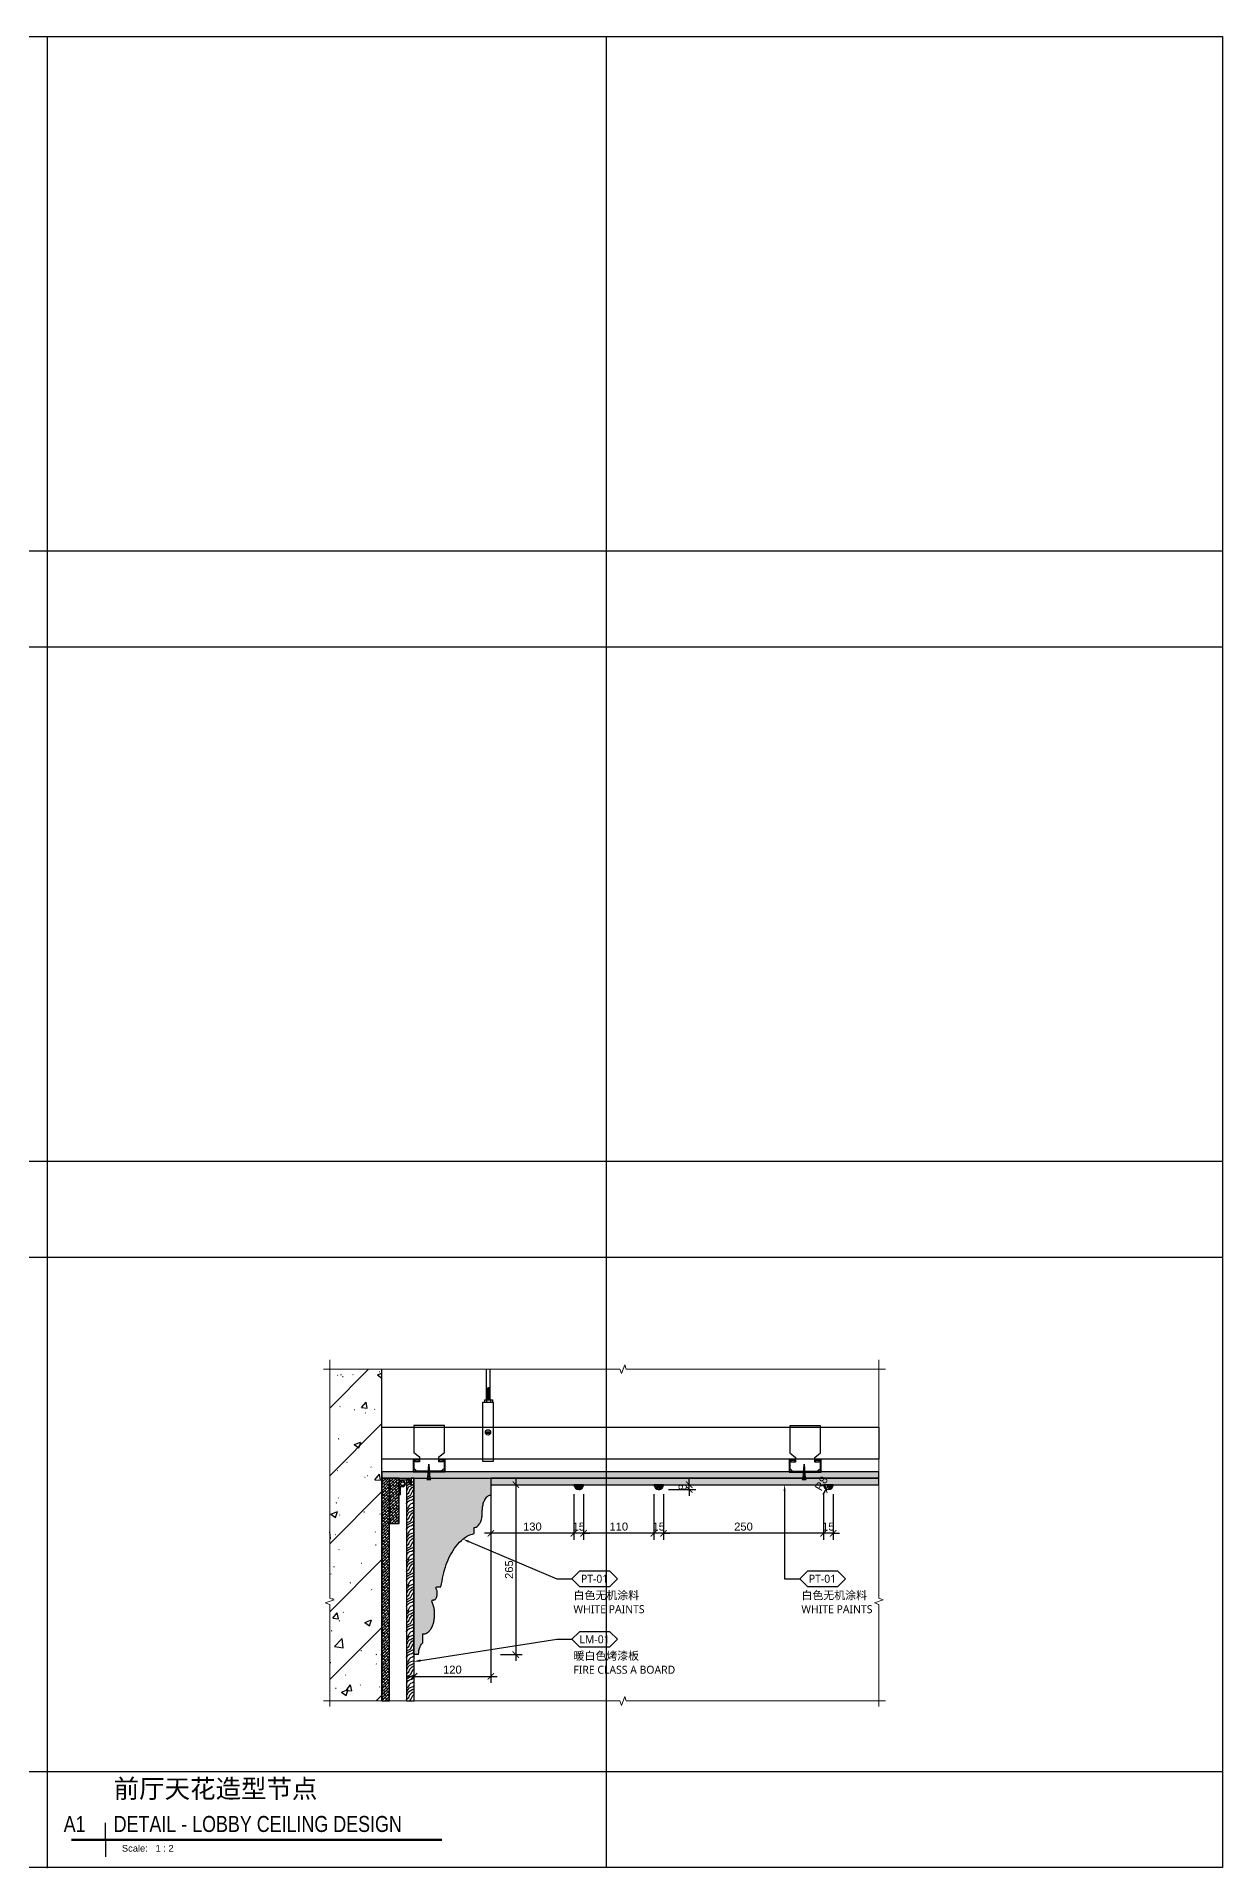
# Model space of a CAD drawing. Header units: millimetres. Extents: x 6321 to 120763, y -355 to 15211.
# Drawn here: x 41879 to 43732, y 8085 to 10945 of the extents above; entities that cross this region are included whole.
import ezdxf
from ezdxf import colors
from ezdxf.entities.mleader import LeaderData, LeaderLine
from ezdxf.enums import TextEntityAlignment as Align
from ezdxf.math import Vec2, Vec3

# ---------------------------------------------------------------- set-up
doc = ezdxf.new("R2010")
doc.units = ezdxf.units.MM
for name, color, linetype in [('0 @ 5', 7, 'Continuous'), ('DE-MT', 2, 'Continuous'), ('G-ANNO-SYMB', 7, 'Continuous'), ('G-ANNO-TITL', 7, 'Continuous'), ('I-DETL-LW01', 1, 'Continuous'), ('I-DETL-LW02', 2, 'Continuous'), ('I-DETL-LW08', 8, 'Continuous'), ('I-DETL-LW251', 251, 'Continuous'), ('PE-尺寸标注', 44, 'Continuous'), ('WALL TYPE$0$G-ANNO-NOTE-CH', 7, 'Continuous'), ('WALL TYPE$0$I-SECT-LW03', 3, 'Continuous'), ('WALL TYPE$0$SUSP', 9, 'Continuous')]:
    doc.layers.add(name, color=color, linetype=linetype)
for name, color, linetype, lineweight in [('_ACM-A-ANNO-DIMS', 2, 'Continuous', 13), ('Thick Line', 7, 'Continuous', 50), ('视图标题', 90, 'Continuous', 25)]:
    doc.layers.add(name, color=color, linetype=linetype, lineweight=lineweight)
doc.styles.add('Aecom chinese title', font='simhei.ttf', dxfattribs={"width": 0.8})
doc.styles.add('Arial', font='ARIALUNI.ttf')
doc.styles.add('Arial_4', font='arial.ttf', dxfattribs={"height": 2.5})
doc.styles.add('WALL TYPE$0$Aecom Chinese', font='Microsoft YaHei.ttf')
doc.dimstyles.new('WALL TYPE$0$Aec-Arch-M-5', dxfattribs={"dimscale": 5, "dimtxt": 2.5, "dimasz": 2, "dimexe": 2, "dimexo": 3, "dimgap": 0.8, "dimtad": 1, "dimdec": 0, "dimrnd": 1, "dimzin": 3, "dimdsep": 46, "dimtxsty": 'Arial', "dimblk": 'WALL TYPE$0$_ArchTick', "dimcen": 2.5, "dimdle": 2, "dimclrt": 256, "dimazin": 2, "dimtfac": 0.75, "dimtdec": 0, "dimtix": 1, "dimtmove": 2, "dimatfit": 2, "dimfxl": 5, "dimtolj": 1, "dimtzin": 0, "dimarcsym": 0})
pattern_1 = [(217.5, (6362.1676, -2290.8238), (0.08000156, -2.44706619), [0, -1.9304, 0, -2.159, 0, -2.06375]), (187.5, (6362.1676, -2290.8238), (-2.24761642, -3.5841255), [0, -1.0414, 0, -1.7399, 0, -0.66675]), (147.5, (6363.7297, -2290.8238), (-3.95496185, -0.00718592), [0, -0.635, 0, -2.286, 0, -2.9845]), (137.5, (6363.7297, -2290.8238), (-3.81778226, -1.11464662), [0, -0.3175, 0, -1.4986, 0, -1.7145])]

# ---------------------------------------------------------------- blocks, each defined once
blk = doc.blocks.new('WALL TYPE$0$T4')
at = {"ltscale": 3}
h = blk.add_hatch(dxfattribs=at)
h.set_pattern_fill('ANSI31', color=256, scale=19.999872, style=0)
h.set_pattern_definition([(45, (-55928.5647, -42382.0208), (-1.76775564, 1.76775564), [])])
h.paths.add_polyline_path([(0, 25), (-1.3, 5), (1.3, 5)])
for p, q in [((-1.5, 2), (-3, 0)), ((-1.5, 2), (0, 25)), ((-1.5, 2), (1.5, 2)), ((-1.3, 5), (1.3, 5)), ((0, 25), (1.5, 2)), ((1.5, 2), (3, 0))]:
    blk.add_line(p, q, dxfattribs=at)
blk.add_lwpolyline([(-3, 0), (3, 0)], dxfattribs=at)
blk = doc.blocks.new('WALL TYPE$0$garege')
at = {"elevation": 0}
for points in [[(4441.1, 1913.4), (4441.1, 1926.4), (4439.1, 1926.4), (4439.1, 1923.4), (4432.4, 1923.4), (4432.4, 1930.9), (4441.1, 1938), (4441.1, 1980), (4393.5, 1980), (4393.5, 1938), (4402.1, 1930.9), (4402.1, 1923.4), (4395.5, 1923.4), (4395.5, 1926.4), (4393.5, 1926.4), (4393.5, 1913.4), (4398.2, 1908.8), (4435.8, 1908.8)], [(4433.9, 1925.2), (4433.9, 1926.4), (4441.1, 1926.4), (4441.1, 1908.8), (4393.5, 1908.8), (4393.5, 1926.4), (4400.7, 1926.4), (4400.7, 1925.2), (4401.9, 1925.2), (4401.9, 1927.6), (4392.3, 1927.6), (4392.3, 1907.6), (4442.3, 1907.6), (4442.3, 1927.6), (4432.7, 1927.6), (4432.7, 1925.2)]]:
    blk.add_lwpolyline(points, close=True, dxfattribs=at)
blk = doc.blocks.new('K_06')
at = {"layer": 'Defpoints', "color": 251}
for p, q in [((-873.8, 0), (-873.8, -2860)), ((0, 0), (0, -2860)), ((873.8, 0), (873.8, -2860)), ((-1836.5, -803.3), (1836.5, -803.3)), ((-1836.5, -953.3), (1836.5, -953.3)), ((-1836.5, -1756.7), (1836.5, -1756.7)), ((-1836.5, -1906.7), (1836.5, -1906.7)), ((-1836.5, -2710), (1836.5, -2710))]:
    blk.add_line(p, q, dxfattribs=at)
at = {"layer": 'Defpoints', "color": 1}
blk.add_lwpolyline([(1836.5, -2860), (-1836.5, -2860), (-1836.5, 0), (1836.5, 0)], close=True, dxfattribs=at)
blk = doc.blocks.new('视口 - No Ref  Number-1111583-交互展示区立面图2 DIGITAL CORRIDOR ELEVATION 2')
at = {"layer": 'Thick Line'}
blk.add_line((0, 0), (-12.7, 0), dxfattribs=at)
at = {"layer": '视图标题'}
for q in [(0, 6.35), (0, -6.35)]:
    blk.add_line((0, 0), q, dxfattribs=at)
blk = doc.blocks.new('A$C0FD827E6')
at = {"color": 0, "linetype": 'ByBlock', "lineweight": -2}
blk.add_point((-3.13, -10.74), dxfattribs=at)
at = {"layer": '视图标题', "color": 7, "lineweight": 50}
blk.add_line((18.75, -0.39), (144.93, -0.39), dxfattribs=at)
at = {"layer": '视图标题'}
blk.add_blockref('视口 - No Ref  Number-1111583-交互展示区立面图2 DIGITAL CORRIDOR ELEVATION 2', (18.75, -0.39), dxfattribs=at)
at = {"layer": 'G-ANNO-SYMB', "width": 0.8}
for tag, p, height, style in [('TITLE1', (21.88, 19.23), 7, 'Aecom chinese title'), ('TITLE2', (21.88, 10.35), 6, 'Arial'), ('DN', (3.13, 2.54), 6, 'Arial'), ('TITLE3', (21.88, 2.54), 6, 'Arial')]:
    blk.add_attdef(tag, p, '', height=height, dxfattribs=dict(at, style=style))
at = {"layer": '视图标题', "color": 7, "lineweight": 5, "insert": (24.94, -2.32), "char_height": 2.5, "width": 25.8945, "attachment_point": 1, "style": 'Arial_4'}
blk.add_mtext('Scale:   1 : 2', dxfattribs=at)
blk = doc.blocks.new('WALL TYPE$0$_ArchTick')
at = {"color": 0, "linetype": 'ByBlock', "const_width": 0.15}
blk.add_lwpolyline([(-0.5, -0.5), (0.5, 0.5)], dxfattribs=at)
blk = doc.blocks.new('*D167')
at = {"layer": 'DE-MT', "color": 0, "lineweight": -2, "transparency": 16777216}
for p, q in [((43108.4, 8667.6), (43108.4, 8596.7)), ((43123.4, 8667.6), (43123.4, 8596.7)), ((43108.4, 8606.7), (43098.4, 8606.7)), ((43123.4, 8606.7), (43108.4, 8606.7)), ((43123.4, 8606.7), (43133.4, 8606.7))]:
    blk.add_line(p, q, dxfattribs=at)
at = {"layer": 'Defpoints', "color": 0, "transparency": 16777216}
for p in [(43108.4, 8682.6), (43123.4, 8682.6), (43108.4, 8606.7)]:
    blk.add_point(p, dxfattribs=at)
at = {"layer": 'DE-MT', "color": 0, "lineweight": -2, "transparency": 16777216, "xscale": 10, "yscale": 10, "zscale": 10}
blk.add_blockref('WALL TYPE$0$_ArchTick', (43108.4, 8606.7), dxfattribs=at)
at = {"layer": 'DE-MT', "color": 0, "lineweight": -2, "transparency": 16777216, "xscale": 10, "yscale": 10, "zscale": 10, "rotation": 180}
blk.add_blockref('WALL TYPE$0$_ArchTick', (43123.4, 8606.7), dxfattribs=at)
at = {"layer": 'DE-MT', "transparency": 16777216, "insert": (43115.9, 8617.1), "char_height": 12.5, "attachment_point": 5, "style": 'Arial'}
blk.add_mtext('\\A1;15', dxfattribs=at)
blk = doc.blocks.new('*D172')
at = {"layer": 'DE-MT', "color": 0, "lineweight": -2, "transparency": 16777216}
for p, q in [((42858.3, 8667.6), (42858.3, 8596.7)), ((43108.4, 8667.6), (43108.4, 8596.7)), ((43118.4, 8606.7), (42848.3, 8606.7))]:
    blk.add_line(p, q, dxfattribs=at)
at = {"layer": 'Defpoints', "color": 0, "transparency": 16777216}
for p in [(42858.3, 8682.6), (43108.4, 8682.6), (42858.3, 8606.7)]:
    blk.add_point(p, dxfattribs=at)
at = {"layer": 'DE-MT', "color": 0, "lineweight": -2, "transparency": 16777216, "xscale": 10, "yscale": 10, "zscale": 10, "rotation": 180}
blk.add_blockref('WALL TYPE$0$_ArchTick', (42858.3, 8606.7), dxfattribs=at)
at = {"layer": 'DE-MT', "color": 0, "lineweight": -2, "transparency": 16777216, "xscale": 10, "yscale": 10, "zscale": 10}
blk.add_blockref('WALL TYPE$0$_ArchTick', (43108.4, 8606.7), dxfattribs=at)
at = {"layer": 'DE-MT', "transparency": 16777216, "insert": (42983.3, 8617.1), "char_height": 12.5, "attachment_point": 5, "style": 'Arial'}
blk.add_mtext('\\A1;250', dxfattribs=at)
blk = doc.blocks.new('*D171')
at = {"layer": 'DE-MT', "color": 0, "lineweight": -2, "transparency": 16777216}
for p, q in [((42843.4, 8667.6), (42843.4, 8596.7)), ((42858.3, 8667.6), (42858.3, 8596.7)), ((42843.4, 8606.7), (42833.4, 8606.7)), ((42858.3, 8606.7), (42843.4, 8606.7)), ((42858.3, 8606.7), (42868.3, 8606.7))]:
    blk.add_line(p, q, dxfattribs=at)
at = {"layer": 'Defpoints', "color": 0, "transparency": 16777216}
for p in [(42843.4, 8682.6), (42858.3, 8682.6), (42843.4, 8606.7)]:
    blk.add_point(p, dxfattribs=at)
at = {"layer": 'DE-MT', "color": 0, "lineweight": -2, "transparency": 16777216, "xscale": 10, "yscale": 10, "zscale": 10}
blk.add_blockref('WALL TYPE$0$_ArchTick', (42843.4, 8606.7), dxfattribs=at)
at = {"layer": 'DE-MT', "color": 0, "lineweight": -2, "transparency": 16777216, "xscale": 10, "yscale": 10, "zscale": 10, "rotation": 180}
blk.add_blockref('WALL TYPE$0$_ArchTick', (42858.3, 8606.7), dxfattribs=at)
at = {"layer": 'DE-MT', "transparency": 16777216, "insert": (42850.8, 8617.1), "char_height": 12.5, "attachment_point": 5, "style": 'Arial'}
blk.add_mtext('\\A1;15', dxfattribs=at)
blk = doc.blocks.new('*D170')
at = {"layer": 'DE-MT', "color": 0, "lineweight": -2, "transparency": 16777216}
for p, q in [((42733.4, 8667.6), (42733.4, 8596.7)), ((42843.4, 8667.6), (42843.4, 8596.7)), ((42853.4, 8606.7), (42723.4, 8606.7))]:
    blk.add_line(p, q, dxfattribs=at)
at = {"layer": 'Defpoints', "color": 0, "transparency": 16777216}
for p in [(42733.4, 8682.6), (42843.4, 8682.6), (42733.4, 8606.7)]:
    blk.add_point(p, dxfattribs=at)
at = {"layer": 'DE-MT', "color": 0, "lineweight": -2, "transparency": 16777216, "xscale": 10, "yscale": 10, "zscale": 10, "rotation": 180}
blk.add_blockref('WALL TYPE$0$_ArchTick', (42733.4, 8606.7), dxfattribs=at)
at = {"layer": 'DE-MT', "color": 0, "lineweight": -2, "transparency": 16777216, "xscale": 10, "yscale": 10, "zscale": 10}
blk.add_blockref('WALL TYPE$0$_ArchTick', (42843.4, 8606.7), dxfattribs=at)
at = {"layer": 'DE-MT', "transparency": 16777216, "insert": (42788.4, 8617.1), "char_height": 12.5, "attachment_point": 5, "style": 'Arial'}
blk.add_mtext('\\A1;110', dxfattribs=at)
blk = doc.blocks.new('*D169')
at = {"layer": 'DE-MT', "color": 0, "lineweight": -2, "transparency": 16777216}
for p, q in [((42718.4, 8667.6), (42718.4, 8596.7)), ((42733.4, 8667.6), (42733.4, 8596.7)), ((42718.4, 8606.7), (42708.4, 8606.7)), ((42733.4, 8606.7), (42718.4, 8606.7)), ((42733.4, 8606.7), (42743.4, 8606.7))]:
    blk.add_line(p, q, dxfattribs=at)
at = {"layer": 'Defpoints', "color": 0, "transparency": 16777216}
for p in [(42718.4, 8682.6), (42733.4, 8682.6), (42718.4, 8606.7)]:
    blk.add_point(p, dxfattribs=at)
at = {"layer": 'DE-MT', "color": 0, "lineweight": -2, "transparency": 16777216, "xscale": 10, "yscale": 10, "zscale": 10}
blk.add_blockref('WALL TYPE$0$_ArchTick', (42718.4, 8606.7), dxfattribs=at)
at = {"layer": 'DE-MT', "color": 0, "lineweight": -2, "transparency": 16777216, "xscale": 10, "yscale": 10, "zscale": 10, "rotation": 180}
blk.add_blockref('WALL TYPE$0$_ArchTick', (42733.4, 8606.7), dxfattribs=at)
at = {"layer": 'DE-MT', "transparency": 16777216, "insert": (42725.9, 8617.1), "char_height": 12.5, "attachment_point": 5, "style": 'Arial'}
blk.add_mtext('\\A1;15', dxfattribs=at)
blk = doc.blocks.new('*D168')
at = {"layer": 'DE-MT', "color": 0, "lineweight": -2, "transparency": 16777216}
for p, q in [((42588.4, 8667.6), (42588.4, 8596.7)), ((42718.4, 8667.6), (42718.4, 8596.7)), ((42728.4, 8606.7), (42578.4, 8606.7))]:
    blk.add_line(p, q, dxfattribs=at)
at = {"layer": 'Defpoints', "color": 0, "transparency": 16777216}
for p in [(42588.4, 8682.6), (42718.4, 8682.6), (42588.4, 8606.7)]:
    blk.add_point(p, dxfattribs=at)
at = {"layer": 'DE-MT', "color": 0, "lineweight": -2, "transparency": 16777216, "xscale": 10, "yscale": 10, "zscale": 10, "rotation": 180}
blk.add_blockref('WALL TYPE$0$_ArchTick', (42588.4, 8606.7), dxfattribs=at)
at = {"layer": 'DE-MT', "color": 0, "lineweight": -2, "transparency": 16777216, "xscale": 10, "yscale": 10, "zscale": 10}
blk.add_blockref('WALL TYPE$0$_ArchTick', (42718.4, 8606.7), dxfattribs=at)
at = {"layer": 'DE-MT', "transparency": 16777216, "insert": (42653.4, 8617.1), "char_height": 12.5, "attachment_point": 5, "style": 'Arial'}
blk.add_mtext('\\A1;130', dxfattribs=at)
blk = doc.blocks.new('*D165')
at = {"layer": 'DE-MT', "color": 0, "lineweight": -2, "transparency": 16777216}
for p, q in [((42603.4, 8682.6), (42637.5, 8682.6)), ((42627.5, 8692.6), (42627.5, 8407.2)), ((42603.4, 8417.2), (42637.5, 8417.2))]:
    blk.add_line(p, q, dxfattribs=at)
at = {"layer": 'Defpoints', "color": 0, "transparency": 16777216}
for p in [(42588.4, 8682.6), (42588.4, 8417.2), (42627.5, 8417.2)]:
    blk.add_point(p, dxfattribs=at)
at = {"layer": 'DE-MT', "color": 0, "lineweight": -2, "transparency": 16777216, "xscale": 10, "yscale": 10, "zscale": 10}
for p, rotation in [((42627.5, 8682.6), 90), ((42627.5, 8417.2), 270)]:
    blk.add_blockref('WALL TYPE$0$_ArchTick', p, dxfattribs=dict(at, rotation=rotation))
at = {"layer": 'DE-MT', "transparency": 16777216, "insert": (42617.1, 8549.9), "char_height": 12.5, "attachment_point": 5, "rotation": 90, "style": 'Arial'}
blk.add_mtext('\\A1;265', dxfattribs=at)
blk = doc.blocks.new('*D164')
at = {"layer": 'DE-MT', "color": 0, "lineweight": -2, "transparency": 16777216}
for p, q in [((42588.4, 8651.4), (42588.4, 8373.2)), ((42458.4, 8383.2), (42598.4, 8383.2)), ((42468.4, 8402.2), (42468.4, 8373.2))]:
    blk.add_line(p, q, dxfattribs=at)
at = {"layer": 'Defpoints', "color": 0, "transparency": 16777216}
for p in [(42588.4, 8666.4), (42468.4, 8417.2), (42588.4, 8383.2)]:
    blk.add_point(p, dxfattribs=at)
at = {"layer": 'DE-MT', "color": 0, "lineweight": -2, "transparency": 16777216, "xscale": 10, "yscale": 10, "zscale": 10, "rotation": 180}
blk.add_blockref('WALL TYPE$0$_ArchTick', (42468.4, 8383.2), dxfattribs=at)
at = {"layer": 'DE-MT', "color": 0, "lineweight": -2, "transparency": 16777216, "xscale": 10, "yscale": 10, "zscale": 10}
blk.add_blockref('WALL TYPE$0$_ArchTick', (42588.4, 8383.2), dxfattribs=at)
at = {"layer": 'DE-MT', "transparency": 16777216, "insert": (42528.4, 8393.6), "char_height": 12.5, "attachment_point": 5, "style": 'Arial'}
blk.add_mtext('\\A1;120', dxfattribs=at)
blk = doc.blocks.new('*D166')
at = {"layer": 'DE-MT', "color": 0, "lineweight": -2, "transparency": 16777216}
for p, q in [((42865.9, 8682.6), (42908.6, 8682.6)), ((42865.9, 8675.1), (42908.6, 8675.1)), ((42898.6, 8682.6), (42898.6, 8692.6)), ((42898.6, 8675.1), (42898.6, 8682.6)), ((42898.6, 8675.1), (42898.6, 8665.1))]:
    blk.add_line(p, q, dxfattribs=at)
at = {"layer": 'Defpoints', "color": 0, "transparency": 16777216}
for p in [(42850.9, 8682.6), (42850.9, 8675.1), (42898.6, 8682.6)]:
    blk.add_point(p, dxfattribs=at)
at = {"layer": 'DE-MT', "color": 0, "lineweight": -2, "transparency": 16777216, "xscale": 10, "yscale": 10, "zscale": 10}
for p, rotation in [((42898.6, 8682.6), 270), ((42898.6, 8675.1), 90)]:
    blk.add_blockref('WALL TYPE$0$_ArchTick', p, dxfattribs=dict(at, rotation=rotation))
at = {"layer": 'DE-MT', "transparency": 16777216, "insert": (42888.2, 8678.8), "char_height": 12.5, "attachment_point": 5, "rotation": 90, "style": 'Arial'}
blk.add_mtext('\\A1;8', dxfattribs=at)
blk = doc.blocks.new('*D173')
at = {"layer": 'DE-MT', "color": 0, "lineweight": -2, "transparency": 16777216}
for p, q in [((43112.2, 8676.1), (43107.2, 8667.4)), ((43115.9, 8682.6), (43112.2, 8676.1))]:
    blk.add_line(p, q, dxfattribs=at)
at = {"layer": 'Defpoints', "color": 0, "transparency": 16777216}
for p in [(43112.2, 8676.1), (43115.9, 8682.6)]:
    blk.add_point(p, dxfattribs=at)
at = {"layer": 'DE-MT', "color": 0, "lineweight": -2, "transparency": 16777216, "xscale": 10, "yscale": 10, "zscale": 10, "rotation": 60.30926181686704}
blk.add_blockref('WALL TYPE$0$_ArchTick', (43112.2, 8676.1), dxfattribs=at)
at = {"layer": 'DE-MT', "transparency": 16777216, "insert": (43105, 8684.5), "char_height": 12.5, "attachment_point": 5, "rotation": 60.3093, "style": 'Arial'}
blk.add_mtext('\\A1;R8', dxfattribs=at)
blk = doc.blocks.new('WHA12202707')
at = {"transparency": 16777216}
for p, q in [((2.38, 2.38), (0, 0)), ((2.38, -2.38), (0, 0)), ((11.91, 2.38), (2.38, 2.38)), ((11.91, 2.38), (14.29, 0)), ((11.91, -2.38), (14.29, 0)), ((2.38, -2.38), (11.91, -2.38))]:
    blk.add_line(p, q, dxfattribs=at)
at = {"transparency": 16777216, "style": 'WALL TYPE$0$Aecom Chinese'}
blk.add_attdef('英文2', (0.49, -14.58), '', height=2.5, dxfattribs=at)
at = {"layer": 'WALL TYPE$0$G-ANNO-NOTE-CH', "transparency": 16777216, "style": 'WALL TYPE$0$Aecom Chinese'}
blk.add_attdef('编号', text='', height=2.5, dxfattribs=at).set_placement((7.1, 0), align=Align.MIDDLE)
for tag, p in [('中文', (0.54, -5.18)), ('英文', (0.49, -9.51))]:
    blk.add_attdef(tag, text='', height=2.5, dxfattribs=at).set_placement(p, align=Align.MIDDLE_LEFT)

msp = doc.modelspace()

# ---------------------------------------------------------------- hatches: boundary and pattern name
h = msp.add_hatch()
h.set_pattern_fill('0-钢筋混凝土001-DOM', color=250, scale=15, pattern_type=2)
h.set_pattern_definition([(45, (407.755, -4064.52), (-53.03301, 53.03301), []), (50, (407.755, -4064.52), (107.58903, -9.41282), [11.25, -123.75]), (355, (407.75, -4064.52), (-20.8127, 112.82882), [9, -99]), (100.4514, (416.72, -4065.3), (86.7764, 103.41593), [9.56103, -105.17132]), (46.1842, (407.75, -4034.52), (160.08616, -24.82785), [16.875, -185.625]), (96.6356, (421.1, -4036.59), (140.1994, 146.1177), [14.34154, -157.75695]), (351.1842, (407.75, -4034.52), (140.1993, 146.1178), [13.5, -148.5]), (21, (422.755, -4042.02), (89.53606, -60.39283), [11.25, -123.75]), (326, (422.75, -4042.02), (36.4973, 108.7725), [9, -99]), (71.4514, (430.22, -4047.05), (126.0334, 48.37957), [9.56103, -105.17132]), (37.5, (407.755, -4064.517), (1.823978, 49.934078), [0.75, -97.8, 0.75, -100.5, 0.75, -99.375]), (7.5, (407.755, -4064.52), (39.46043, 59.16176), [0.75, -57.3, 0.75, -95.55, 0.75, -37.875]), (327.5, (374.305, -4064.517), (80.073365, -3.38323), [0.75, -37.5, 0.75, -117, 0.75, -155.25]), (317.5, (359.305, -4064.52), (87.47793, 15.01575), [0.75, -48.75, 0.75, -77.7, 0.75, -110.25])])
h.paths.add_polyline_path([(42418.4, 8863.1), (42336.7, 8863.1), (42336.7, 8505.4), (42343.5, 8502.9), (42329.8, 8497.9), (42336.7, 8495.4), (42336.7, 8344.7), (42418.4, 8344.7)])
at = {"layer": 'I-DETL-LW251'}
h = msp.add_hatch(dxfattribs=at)
h.set_pattern_fill('AR-SAND', color=250, scale=0.05, angle=180, style=0)
h.set_pattern_definition([(217.5, (53904.5064, 26743.2556), (0.08000156, -2.44706619), [0, -1.9304, 0, -2.159, 0, -2.06375]), (187.5, (53904.5064, 26743.2556), (-2.2476164, -3.5841255), [0, -1.0414, 0, -1.7399, 0, -0.66675]), (147.5, (53906.0685, 26743.2556), (-3.95496185, -0.00718592), [0, -0.635, 0, -2.286, 0, -2.9845]), (137.5, (53906.0685, 26743.2556), (-3.81778226, -1.1146466), [0, -0.3175, 0, -1.4986, 0, -1.7145])])
h.paths.add_polyline_path([(42418.4, 8692.6), (43194.6, 8692.6), (43194.6, 8702.6), (42418.4, 8702.6)])
h = msp.add_hatch(dxfattribs=at)
h.set_pattern_fill('ANSI38', color=250)
h.set_pattern_definition([(45, (6156.5498, -2134.5677), (-2.24506403, 2.24506403), []), (135, (6156.5498, -2134.5677), (-6.7351921, 2.24506403), [7.9375, -4.7625])])
h.paths.add_polyline_path([(42418.4, 8344.7), (42430.4, 8344.7), (42430.4, 8692.6), (42418.4, 8692.6)])
h = msp.add_hatch(dxfattribs=at)
h.set_pattern_fill('ANSI38', color=250)
h.set_pattern_definition([(45, (43147.337, 9160.782), (-2.245064, 2.245064), []), (135, (43147.337, 9160.782), (-6.735192, 2.245064), [7.9375, -4.7625])])
h.paths.add_polyline_path([(42430.4, 8621.9), (42445.2, 8621.9), (42445.2, 8692.6), (42430.4, 8692.6)])
h = msp.add_hatch(dxfattribs=at)
h.set_pattern_fill('AR-SAND', color=250, scale=0.05, angle=180, style=0)
h.set_pattern_definition([(217.5, (42468.4544, 8417.2048), (0.080002, -2.447066), [0, -1.9304, 0, -2.159, 0, -2.06375]), (187.5, (42468.4544, 8417.2048), (-2.247616, -3.584126), [0, -1.0414, 0, -1.7399, 0, -0.66675]), (147.5, (42470.0165, 8417.2048), (-3.954962, -0.007186), [0, -0.635, 0, -2.286, 0, -2.9845]), (137.5, (42470.0165, 8417.2048), (-3.817782, -1.114647), [0, -0.3175, 0, -1.4986, 0, -1.7145])])
edge = h.paths.add_edge_path()
edge.add_spline(control_points=[(42510.6, 8523.3), (42512.8, 8535.1), (42515.9, 8552.2), (42527.2, 8577.9), (42538.6, 8593.6), (42552.8, 8603.4), (42558.9, 8605.3), (42562.5, 8606.4)], knot_values=[0, 0, 0, 0, 35.548758, 51.802772, 84.100241, 92.033165, 103.123763, 103.123763, 103.123763, 103.123763], degree=3, periodic=0)
edge.add_line((42562.5, 8606.4), (42562.7, 8615.7))
edge.add_spline(control_points=[(42562.7, 8615.7), (42563, 8615.7), (42564, 8615.7), (42566.1, 8616.4), (42568.4, 8618.2), (42570.9, 8621.2), (42573.2, 8625.7), (42574.5, 8630.6), (42575.2, 8635.2), (42575.2, 8637.6), (42575.2, 8638.8)], knot_values=[0, 0, 0, 0, 1.005798, 3.012987, 6.320653, 9.569338, 14.716258, 21.389165, 24.91162, 28.497058, 28.497058, 28.497058, 28.497058], degree=3, periodic=0)
edge.add_spline(control_points=[(42575.2, 8638.8), (42575.2, 8639.4), (42575.2, 8640.6), (42575.2, 8643.6), (42575.5, 8647.3), (42576.2, 8651.3), (42577.2, 8654.6), (42578.4, 8657.6), (42580, 8660.6), (42582, 8663.1), (42584.2, 8665), (42586, 8665.9), (42587.3, 8666.3), (42588, 8666.4), (42588.4, 8666.4)], knot_values=[0, 0, 0, 0, 1.805164, 3.656498, 9.134387, 12.68478, 16.107635, 19.329321, 22.329055, 26.397763, 28.815864, 31.040912, 32.106529, 33.155319, 33.155319, 33.155319, 33.155319], degree=3, periodic=0)
edge.add_line((42588.4, 8666.4), (42588.4, 8682.6))
edge.add_line((42588.4, 8682.6), (42588.4, 8692.6))
edge.add_line((42588.4, 8692.6), (42468.5, 8692.6))
edge.add_line((42468.5, 8692.6), (42468.5, 8417.2))
edge.add_line((42468.5, 8417.2), (42475.6, 8417.2))
edge.add_spline(control_points=[(42475.6, 8417.2), (42475.7, 8419.4), (42475.8, 8422.6), (42476.9, 8426.9), (42478, 8430.1), (42479.7, 8433.2), (42481.4, 8434.9), (42482.1, 8435.7)], knot_values=[0, 0, 0, 0, 6.613934, 9.596978, 13.010541, 16.993684, 20.094931, 20.094931, 20.094931, 20.094931], degree=3, periodic=0)
edge.add_line((42482.1, 8435.7), (42482.1, 8449.5))
edge.add_spline(control_points=[(42482.1, 8449.5), (42482.7, 8449.5), (42484, 8449.4), (42486.7, 8449.8), (42490, 8451.5), (42492.7, 8454.2), (42495.3, 8457.7), (42497, 8461.1), (42498.4, 8464.9), (42499.2, 8468), (42499.9, 8471.2), (42500.4, 8474.5), (42500.7, 8479.1), (42500.6, 8483.7), (42500, 8488.2), (42499.4, 8491.5), (42498.6, 8494.6), (42497.6, 8497.5), (42496.8, 8499.4), (42496.3, 8500.3)], knot_values=[0, 0, 0, 0, 1.954924, 3.912581, 8.036047, 12.727463, 15.354572, 21.082902, 24.15009, 27.336912, 30.629704, 34.013579, 37.472966, 44.386358, 47.768597, 51.076992, 54.295003, 57.407742, 60.402672, 60.402672, 60.402672, 60.402672], degree=3, periodic=0)
edge.add_line((42496.3, 8500.3), (42497.6, 8502.6))
edge.add_spline(control_points=[(42497.6, 8502.6), (42497.9, 8502.5), (42498.4, 8502.4), (42499.1, 8502.4), (42499.9, 8502.5), (42500.6, 8502.9), (42501.3, 8503.4), (42502.2, 8504.2), (42503.2, 8505.7), (42504.1, 8507.8), (42504.6, 8510.2), (42504.9, 8512.8), (42504.7, 8515), (42504.4, 8517.1), (42503.9, 8519), (42503.2, 8520.4), (42502.8, 8521)], knot_values=[0, 0, 0, 0, 0.762887, 1.520097, 2.255824, 3.038394, 3.873486, 4.776804, 6.811339, 9.092138, 11.573687, 14.203705, 16.847905, 18.128699, 20.56714, 22.802331, 22.802331, 22.802331, 22.802331], degree=3, periodic=0)
edge.add_line((42502.8, 8521), (42504.1, 8523.3))
edge.add_line((42504.1, 8523.3), (42510.6, 8523.3))
h = msp.add_hatch(dxfattribs=at)
h.set_pattern_fill('AR-SAND', color=250, scale=0.05, angle=180, style=0)
h.set_pattern_definition([(217.5, (53904.5064, 26733.2556), (0.08000156, -2.44706619), [0, -1.9304, 0, -2.159, 0, -2.06375]), (187.5, (53904.5064, 26733.2556), (-2.2476164, -3.5841255), [0, -1.0414, 0, -1.7399, 0, -0.66675]), (147.5, (53906.0685, 26733.2556), (-3.95496185, -0.00718592), [0, -0.635, 0, -2.286, 0, -2.9845]), (137.5, (53906.0685, 26733.2556), (-3.81778226, -1.1146466), [0, -0.3175, 0, -1.4986, 0, -1.7145])])
h.paths.add_polyline_path([(42588.4, 8682.6), (43194.6, 8682.6), (43194.6, 8692.6), (42588.4, 8692.6)])
h = msp.add_hatch(dxfattribs=at)
h.set_pattern_fill('AR-SAND', color=250, scale=0.05, angle=180, style=0)
h.set_pattern_definition(pattern_1)
edge = h.paths.add_edge_path()
edge.add_line((42733.4, 8682.6), (42718.4, 8682.6))
edge.add_arc((42725.9, 8682.6), 7.5, 180, 360)
h = msp.add_hatch(dxfattribs=at)
h.set_pattern_fill('AR-SAND', color=250, scale=0.05, angle=180, style=0)
h.set_pattern_definition(pattern_1)
edge = h.paths.add_edge_path()
edge.add_line((42858.4, 8682.6), (42843.4, 8682.6))
edge.add_arc((42850.9, 8682.6), 7.5, 180, 360)
h = msp.add_hatch(dxfattribs=at)
h.set_pattern_fill('AR-SAND', color=250, scale=0.05, angle=180, style=0)
h.set_pattern_definition(pattern_1)
edge = h.paths.add_edge_path()
edge.add_line((43123.4, 8682.6), (43108.4, 8682.6))
edge.add_arc((43115.9, 8682.6), 7.5, 180, 360)
at = {"layer": 'PE-尺寸标注'}
h = msp.add_hatch(dxfattribs=at)
h.set_pattern_fill('木纹面1', color=250, scale=5, style=0, pattern_type=2)
h.set_pattern_definition([(63.43495, (6380.1, -2289.957), (20, -1e-09), [4.621368, -17.739311]), (40.601295, (6366.944, -2272.663), (20, 2e-08), [4.158067, -88.037378]), (40.601295, (6376.944, -2252.663), (20, 2e-08), [4.158067, -88.037378]), (40.601295, (6386.944, -2232.663), (20, -1e-08), [4.158067, -88.037378]), (63.43495, (6369.953, -2292.752), (20, -1e-09), [4.237008, -18.123672]), (50.19443, (6371.848, -2288.962), (20, 8e-10), [2.24049, -75.862006]), (50.19443, (6381.848, -2268.962), (20, 8e-10), [2.24049, -75.862006]), (50.19443, (6391.848, -2248.962), (20, 8e-10), [2.24049, -75.862006]), (21.80141, (6373.2826, -2287.241), (20, -3e-08), [2.868712, -50.982936]), (33.690068, (6375.946, -2286.176), (20, -1e-08), [2.521813, -33.5337]), (63.43495, (6378.044, -2284.777), (20, -8e-09), [3.355288, -19.005391]), (45, (6379.545, -2281.776), (20, 0), [2.717818, -53.850724]), (45, (6389.545, -2261.776), (20, 0), [2.717818, -53.850724]), (21.80141, (6381.467, -2279.854), (20, -3e-08), [2.19237, -51.659278]), (63.43495, (6363.472, -2293.214), (20, -8e-09), [7.1896, -15.17108]), (50.19443, (6366.688, -2286.784), (20, 8e-10), [4.573562, -73.528935]), (50.19443, (6376.688, -2266.784), (20, 8e-10), [4.573562, -73.528935]), (50.19443, (6386.688, -2246.784), (20, 8e-10), [4.573562, -73.528935]), (33.690068, (6369.616, -2283.27), (20, -1e-08), [2.24056, -33.814953]), (15.945396, (6371.48, -2282.0273), (20, -1.45e-06), [3.562485, -69.238614]), (33.690068, (6374.905, -2281.049), (20, -1e-08), [4.092967, -31.962546]), (50.19443, (6378.311, -2278.778), (20, 8e-10), [5.197338, -72.90516]), (50.19443, (6388.311, -2258.778), (20, 8e-10), [5.197338, -72.90516]), (50.19443, (6398.311, -2238.778), (20, -3e-09), [5.197338, -72.90516]), (21.80141, (6381.638, -2274.7856), (20, -3e-08), [5.714501, -48.137147]), (50.19443, (6362.168, -2285.824), (20, 8e-10), [5.214067, -72.88843]), (50.19443, (6372.168, -2265.824), (20, 8e-10), [5.214067, -72.88843]), (50.19443, (6382.168, -2245.824), (20, 8e-10), [5.214067, -72.88843]), (33.690068, (6365.506, -2281.818), (20, -1e-08), [4.838075, -31.217438]), (26.56505, (6369.531, -2279.1345), (20, 1e-09), [7.98596, -81.45676]), (26.56505, (6379.531, -2259.1345), (20, 1e-09), [7.98596, -81.45676]), (40.601295, (6376.674, -2275.563), (20, 2e-08), [4.3193, -87.876143]), (40.601295, (6386.674, -2255.563), (20, 2e-08), [4.3193, -87.876143]), (40.601295, (6396.674, -2235.563), (20, 2e-08), [4.3193, -87.876143]), (33.690068, (6363.502, -2279.04), (20, -1e-08), [2.735792, -33.319722]), (26.56505, (6365.779, -2277.522), (20, 8e-09), [7.158076, -82.284643]), (26.56505, (6375.779, -2257.522), (20, -8e-08), [7.158076, -82.284643]), (40.601295, (6372.181, -2274.321), (20, 2e-08), [1.700823, -90.49462]), (40.601295, (6382.181, -2254.321), (20, 2e-08), [1.700823, -90.49462]), (40.601295, (6392.181, -2234.321), (20, 2e-08), [1.700823, -90.49462])])
h.paths.add_polyline_path([(42456.5, 8344.7), (42468.5, 8344.7), (42468.5, 8692.6), (42464, 8692.6), (42464, 8683.4), (42461.2, 8683.4), (42461.2, 8690), (42456.5, 8690)])

# ---------------------------------------------------------------- linework, layer by layer
msp.add_arc((42450.4, 8684.1, 0), 4.51, 225.3033, 134.6967)
at = {"layer": '_ACM-A-ANNO-DIMS', "linetype": 'Continuous', "ltscale": 2}
for points in [[(42327.1, 8863.1), (42790.2, 8863.1), (42792.7, 8856.2), (42797.7, 8869.9), (42800.2, 8863.1), (43205.2, 8863.1)], [(42327.1, 8344.7), (42790.2, 8344.7), (42792.7, 8337.8), (42797.7, 8351.6), (42800.2, 8344.7), (43205.2, 8344.7)]]:
    msp.add_lwpolyline(points, dxfattribs=at)
at = {"layer": '_ACM-A-ANNO-DIMS', "linetype": 'Continuous', "ltscale": 2, "elevation": 3.6}
for points in [[(42336.7, 8877.9), (42336.7, 8505.4), (42343.5, 8502.9), (42329.8, 8497.9), (42336.7, 8495.4), (42336.7, 8336)], [(43194.6, 8877.9), (43194.6, 8505.4), (43201.5, 8502.9), (43187.8, 8497.9), (43194.6, 8495.4), (43194.6, 8336)]]:
    msp.add_lwpolyline(points, dxfattribs=at)
at = {"layer": 'I-DETL-LW01'}
for points in [[(42418.4, 8344.7), (42430.4, 8344.7), (42430.4, 8692.6), (42418.4, 8692.6)], [(42430.4, 8621.9), (42445.2, 8621.9), (42445.2, 8692.6), (42430.4, 8692.6)]]:
    msp.add_lwpolyline(points, close=True, dxfattribs=at)
at = {"layer": 'I-DETL-LW02'}
for points in [[(42418.4, 8692.6), (43194.6, 8692.6), (43194.6, 8702.6), (42418.4, 8702.6)], [(42588.4, 8682.6), (43194.6, 8682.6), (43194.6, 8692.6), (42588.4, 8692.6)]]:
    msp.add_lwpolyline(points, close=True, dxfattribs=at)
at = {"layer": 'I-DETL-LW02', "elevation": 0}
msp.add_lwpolyline([(42463.8, 8692.3), (42445.2, 8692.3), (42445.2, 8687.3, 0.527318), (42447.9, 8685.4, -4.178276), (42447.9, 8682.7, 0.527318), (42445.2, 8680.9), (42445.2, 8667.3), (42447.2, 8667.3), (42447.2, 8680.9, 2.396256), (42447.2, 8687.3), (42447.2, 8690.3), (42460.1, 8690.3), (42461.7, 8690.3), (42461.7, 8683.6), (42463.8, 8683.6)], format="xyb", close=True, dxfattribs=at)
at = {"layer": 'I-DETL-LW02', "elevation": 0.5}
msp.add_lwpolyline([(42456.5, 8344.7), (42468.5, 8344.7), (42468.5, 8692.6), (42464, 8692.6), (42464, 8683.4), (42461.2, 8683.4), (42461.2, 8690), (42456.5, 8690)], close=True, dxfattribs=at)
at = {"layer": 'I-DETL-LW02'}
for points in [[(42475.6, 8417.2), (42468.4, 8417.2), (42468.4, 8692.6), (42588.4, 8692.6), (42588.4, 8666.4, -0.417431)], [(42496.3, 8500.3), (42497.6, 8502.6, -3.820271)]]:
    msp.add_lwpolyline(points, format="xyb", dxfattribs=at)
for points in [[(42733.4, 8682.6), (42718.4, 8682.6, 1)], [(42858.4, 8682.6), (42843.4, 8682.6, 1)], [(43123.4, 8682.6), (43108.4, 8682.6, 1)]]:
    msp.add_lwpolyline(points, format="xyb", close=True, dxfattribs=at)
for points in [[(42562.5, 8606.4), (42562.7, 8615.7)], [(42502.8, 8521), (42504.1, 8523.3), (42510.6, 8523.3)], [(42482.1, 8435.7), (42482.1, 8449.5)]]:
    msp.add_lwpolyline(points, dxfattribs=at)
for points in [[(42575.2, 8638.8), (42575.2, 8640.6), (42575.2, 8642.4), (42575.6, 8647.9), (42576.3, 8651.4), (42577.2, 8654.7), (42578.5, 8657.6), (42579.9, 8660.3), (42582.5, 8663.4), (42584.3, 8665), (42586.3, 8666), (42587.4, 8666.3), (42588.4, 8666.4)], [(42562.7, 8615.7), (42563.7, 8615.8), (42565.6, 8616.4), (42568.3, 8618.3), (42570.4, 8620.7), (42572.8, 8625.3), (42574.6, 8631.7), (42575.1, 8635.2), (42575.2, 8638.8)], [(42510.6, 8523.3), (42518.9, 8557.9), (42525.4, 8572.8), (42545.5, 8598.1), (42552.1, 8602.5), (42562.5, 8606.4)], [(42482.1, 8449.5), (42484, 8449.4), (42486, 8449.8), (42489.7, 8451.6), (42493.1, 8454.8), (42494.7, 8456.9), (42497.3, 8462), (42498.3, 8464.9), (42499.2, 8467.9), (42499.9, 8471.2), (42500.3, 8474.5), (42500.6, 8478), (42500.4, 8484.9), (42500, 8488.2), (42499.4, 8491.5), (42498.6, 8494.6), (42497.5, 8497.5), (42496.3, 8500.3)], [(42497.6, 8502.6), (42498.4, 8502.4), (42499.1, 8502.4), (42499.9, 8502.6), (42500.6, 8502.9), (42501.3, 8503.4), (42501.9, 8504), (42503.1, 8505.6), (42504, 8507.7), (42504.6, 8510.2), (42504.8, 8512.8), (42504.7, 8515.4), (42504.5, 8516.7), (42503.8, 8519), (42502.8, 8521)], [(42475.6, 8417.2), (42476.2, 8423.8), (42476.9, 8426.7), (42478, 8429.9), (42480, 8433.4), (42482.1, 8435.7)]]:
    msp.add_spline(points, degree=3, dxfattribs=at)
at = {"layer": 'I-DETL-LW08'}
msp.add_lwpolyline([(43194.6, 8772.6), (43194.6, 8722.6), (42418.4, 8722.6), (42418.4, 8772.6)], close=True, dxfattribs=at)
at = {"layer": 'WALL TYPE$0$I-SECT-LW03'}
msp.add_lwpolyline([(42418.4, 8344.7), (42418.4, 8863.1)], dxfattribs=at)
at = {"layer": 'WALL TYPE$0$SUSP', "color": 8}
for p, q in [((42581.7, 8815.2, 9.7), (42581.7, 8863.1, 9.7)), ((42587.7, 8815.2, 9.7), (42587.7, 8863.1, 9.7)), ((42578.4, 8815.2, 9.7), (42578.4, 8811.2, 9.7)), ((42578.7, 8815.2, 9.7), (42578.4, 8815.2, 9.7)), ((42578.4, 8815.2, 9.7), (42591, 8815.2, 9.7)), ((42580.7, 8815.2, 9.7), (42581.5, 8815.2, 9.7)), ((42581.7, 8833.2, 9.7), (42587.7, 8834.8, 9.7)), ((42581.7, 8832.2, 9.7), (42587.7, 8833.8, 9.7)), ((42581.7, 8831.2, 9.7), (42587.7, 8832.8, 9.7)), ((42581.7, 8830.2, 9.7), (42587.7, 8831.8, 9.7)), ((42581.7, 8829.2, 9.7), (42587.7, 8830.8, 9.7)), ((42581.7, 8828.2, 9.7), (42587.7, 8829.8, 9.7)), ((42581.7, 8827.2, 9.7), (42587.7, 8828.8, 9.7)), ((42581.7, 8827.2, 9.7), (42587.7, 8828.8, 9.7)), ((42581.7, 8826.2, 9.7), (42587.7, 8827.8, 9.7)), ((42581.7, 8825.2, 9.7), (42587.7, 8826.8, 9.7)), ((42581.7, 8824.2, 9.7), (42587.7, 8825.8, 9.7)), ((42581.7, 8823.2, 9.7), (42587.7, 8824.8, 9.7)), ((42581.7, 8822.2, 9.7), (42587.7, 8823.8, 9.7)), ((42581.7, 8821.2, 9.7), (42587.7, 8822.8, 9.7)), ((42581.7, 8820.2, 9.7), (42587.7, 8821.8, 9.7)), ((42581.7, 8819.2, 9.7), (42587.7, 8820.8, 9.7)), ((42581.7, 8818.2, 9.7), (42587.7, 8819.8, 9.7)), ((42581.7, 8817.2, 9.7), (42587.7, 8818.8, 9.7)), ((42581.7, 8816.2, 9.7), (42587.7, 8817.8, 9.7)), ((42581.7, 8815.2, 9.7), (42587.7, 8816.8, 9.7)), ((42581.9, 8814.2, 9.7), (42581.9, 8811.2, 9.7)), ((42585.8, 8815.2, 9.7), (42583.5, 8815.2, 9.7)), ((42587.9, 8814.2, 9.7), (42587.9, 8811.2, 9.7)), ((42591, 8815.2, 9.7), (42591, 8811.2, 9.7)), ((42580.1, 8765.3, 9.7), (42588.1, 8765.3, 9.7)), ((42580.1, 8763.3, 9.7), (42588.1, 8763.3, 9.7))]:
    msp.add_line(p, q, dxfattribs=at)
at = {"layer": 'WALL TYPE$0$SUSP', "color": 8, "elevation": 9.7}
msp.add_lwpolyline([(42575.7, 8719.3), (42592.4, 8719.3), (42592.4, 8811.2), (42575.7, 8811.2), (42575.7, 8719.3)], dxfattribs=at)
at = {"layer": 'WALL TYPE$0$SUSP', "color": 8}
msp.add_circle((42584.1, 8764.3, 9.7), 4.12, dxfattribs=at)
for centre, start, end in [((42580.9, 8814.2, 9.7), 0, 90), ((42582.9, 8814.2, 9.7), 90, 180), ((42586.9, 8814.2, 9.7), 0, 90), ((42588.9, 8814.2, 9.7), 90, 180)]:
    msp.add_arc(centre, 1, start, end, dxfattribs=at)

# ---------------------------------------------------------------- block references
msp.add_blockref('K_06', (41895.1, 10944.8))
at = {"layer": 'G-ANNO-TITL'}
ref = msp.add_blockref('A$C0FD827E6', (41908.1, 8129.5), dxfattribs=dict(at, xscale=4.166666666666667, yscale=4.166666666666667, zscale=4.166666666666667))
ref.add_attrib('TITLE3', 'DETAIL - LOBBY CEILING DESIGN', (41999.2, 8140.1), dxfattribs={"layer": 'G-ANNO-SYMB', "height": 25, "style": 'Arial', "width": 0.8})
ref.add_attrib('TITLE1', '前厅天花造型节点', (41999.2, 8193.2), dxfattribs={"layer": 'G-ANNO-SYMB', "height": 29.17, "style": 'Aecom chinese title'})
ref.add_attrib('DN', 'A1', (41921.1, 8140.1), dxfattribs={"layer": 'G-ANNO-SYMB', "height": 25, "style": 'Arial', "width": 0.8})
at = {"layer": 'I-DETL-LW08'}
for p in [(38074.8, 6795, 13.7), (38662.3, 6794.4, 13.7)]:
    msp.add_blockref('WALL TYPE$0$garege', p, dxfattribs=at)
at = {"layer": 'I-DETL-LW08', "xscale": 0.9756117646029452, "yscale": 0.9756117646029452, "zscale": 0.9756117646029452}
for p in [(42491.6, 8690.5), (43078.1, 8690.5, 3.6)]:
    msp.add_blockref('WALL TYPE$0$T4', p, dxfattribs=at)

# ---------------------------------------------------------------- dimensions: what is measured, and where the dimension line sits
at = {"layer": 'DE-MT'}
dim = msp.add_radius_dim(center=(43115.8957, 8682.5666), mpoint=(43112.1808, 8676.0513), dimstyle='WALL TYPE$0$Aec-Arch-M-5', override={"dimzin": 8}, dxfattribs=at)
dim.commit()
dim.dimension.update_dxf_attribs({"geometry": '*D173', "text_midpoint": (43105.0155, 8684.4536)})
for base, p1, p2, picture, middle in [((42588.4, 8383.2), (42468.4, 8417.2), (42588.4, 8666.4), '*D164', (42528.4, 8393.6)), ((42588.4, 8606.7), (42718.4, 8682.6), (42588.4, 8682.6), '*D168', (42653.4, 8617.1)), ((42718.4, 8606.7), (42733.4, 8682.6), (42718.4, 8682.6), '*D169', (42725.9, 8617.1)), ((42733.4, 8606.7), (42843.4, 8682.6), (42733.4, 8682.6), '*D170', (42788.4, 8617.1)), ((42843.4, 8606.7), (42858.3, 8682.6), (42843.4, 8682.6), '*D171', (42850.8, 8617.1)), ((42858.3, 8606.7), (43108.4, 8682.6), (42858.3, 8682.6), '*D172', (42983.3, 8617.1)), ((43108.4, 8606.7), (43123.4, 8682.6), (43108.4, 8682.6), '*D167', (43115.9, 8617.1))]:
    dim = msp.add_linear_dim(base=base, p1=p1, p2=p2, dimstyle='WALL TYPE$0$Aec-Arch-M-5', override={"dimzin": 8}, dxfattribs=at)
    dim.commit()
    dim.dimension.update_dxf_attribs({"geometry": picture, "text_midpoint": middle})
for base, p1, p2, picture, middle in [((42627.5, 8417.2), (42588.4, 8682.6), (42588.4, 8417.2), '*D165', (42617.1, 8549.9)), ((42898.6334924, 8682.5666409), (42850.8957082, 8675.0666409), (42850.8957082, 8682.5666409), '*D166', (42888.2470667, 8678.8166409))]:
    dim = msp.add_linear_dim(base=base, p1=p1, p2=p2, angle=90, dimstyle='WALL TYPE$0$Aec-Arch-M-5', override={"dimzin": 8}, dxfattribs=at)
    dim.commit()
    dim.dimension.update_dxf_attribs({"geometry": picture, "text_midpoint": middle})

# ---------------------------------------------------------------- leaders
at = {"layer": '0 @ 5'}
ml = msp.add_multileader_block('Standard', dxfattribs=at)
ml.set_content('WHA12202707', color=256, scale=5)
ml.set_attribute('编号', 'PT-01', width=0)
ml.set_attribute('中文', '白色无机涂料', width=0)
ml.set_attribute('英文', 'WHITE PAINTS', width=0)
ml.set_attribute('英文2', '', width=0)
ml.set_leader_properties(color=2)
ml.build(insert=Vec2(0, 0))
ml.multileader.update_dxf_attribs({"text_right_attachment_type": 6, "dogleg_length": 0.36, "arrow_head_size": 10, "scale": 5})
ctx = ml.context
ctx.base_point, ctx.scale, ctx.char_height, ctx.arrow_head_size, ctx.landing_gap_size, ctx.plane_origin = Vec3(43071.2, 8535.7, 13.7), 5, 375, 10, 0.45, Vec3(43047.5, 8212.2, 13.7)
ctx.right_attachment = 6
notes = []
notes.append((ctx, [(0, (1, 1, 0), (43047.5, 8535.7, 13.7), (1, 0), 23.7, [(0, [(43047.5, 8682.6, 13.7)], 0, [])])]))
ctx.block.insert = Vec3(43071.2, 8535.7, 13.7)
ml = msp.add_multileader_block('Standard', dxfattribs=at)
ml.set_content('WHA12202707', color=256, scale=5)
ml.set_attribute('编号', 'PT-01', width=0)
ml.set_attribute('中文', '白色无机涂料', width=0)
ml.set_attribute('英文', 'WHITE PAINTS', width=0)
ml.set_attribute('英文2', '', width=0)
ml.set_leader_properties(color=2)
ml.build(insert=Vec2(0, 0))
ml.multileader.update_dxf_attribs({"text_right_attachment_type": 6, "dogleg_length": 0.36, "arrow_head_size": 10, "scale": 5})
ctx = ml.context
ctx.base_point, ctx.scale, ctx.char_height, ctx.arrow_head_size, ctx.landing_gap_size, ctx.plane_origin = Vec3(42715.1, 8535.7, 13.7), 5, 375, 10, 0.45, Vec3(42691.4, 8212.2, 13.7)
ctx.right_attachment = 6
notes.append((ctx, [(0, (1, 1, 0), (42691.4, 8535.7, 13.7), (1, 0), 23.7, [(0, [(42544.8, 8597.6, 13.7)], 0, [])])]))
ctx.block.insert = Vec3(42715.1, 8535.7, 13.7)
ml = msp.add_multileader_block('Standard', dxfattribs=at)
ml.set_content('WHA12202707', color=256, scale=5)
ml.set_attribute('编号', 'LM-01', width=0)
ml.set_attribute('中文', '暖白色烤漆板', width=0)
ml.set_attribute('英文', 'FIRE CLASS A BOARD', width=0)
ml.set_attribute('英文2', '', width=0)
ml.set_leader_properties(color=2)
ml.build(insert=Vec2(0, 0))
ml.multileader.update_dxf_attribs({"text_right_attachment_type": 6, "dogleg_length": 0.36, "arrow_head_size": 10, "scale": 5})
ctx = ml.context
ctx.base_point, ctx.scale, ctx.char_height, ctx.arrow_head_size, ctx.landing_gap_size, ctx.plane_origin = Vec3(42715.1, 8441.1, 13.7), 5, 375, 10, 0.45, Vec3(45300, 4306.3, 13.7)
ctx.right_attachment = 6
notes.append((ctx, [(0, (1, 1, 0), (42691.4, 8441.1, 13.7), (1, 0), 23.7, [(2, [(42468.5, 8406.4, 13.7)], 0, [])])]))
ctx.block.insert = Vec3(42715.1, 8441.1, 13.7)
for ctx, leaders in notes:
    for number, flags, end, landing, length, lines in leaders:
        leader = LeaderData()
        leader.index, (leader.has_last_leader_line, leader.has_dogleg_vector, leader.attachment_direction) = number, flags
        leader.last_leader_point, leader.dogleg_vector, leader.dogleg_length = Vec3(end), Vec3(landing), length
        for number, points, colour, breaks in lines:
            line = LeaderLine()
            line.index, line.vertices, line.color, line.breaks = number, Vec3.list(points), colors.encode_raw_color(colour), breaks
            leader.lines.append(line)
        ctx.leaders.append(leader)

doc.saveas('drawing.dxf')
